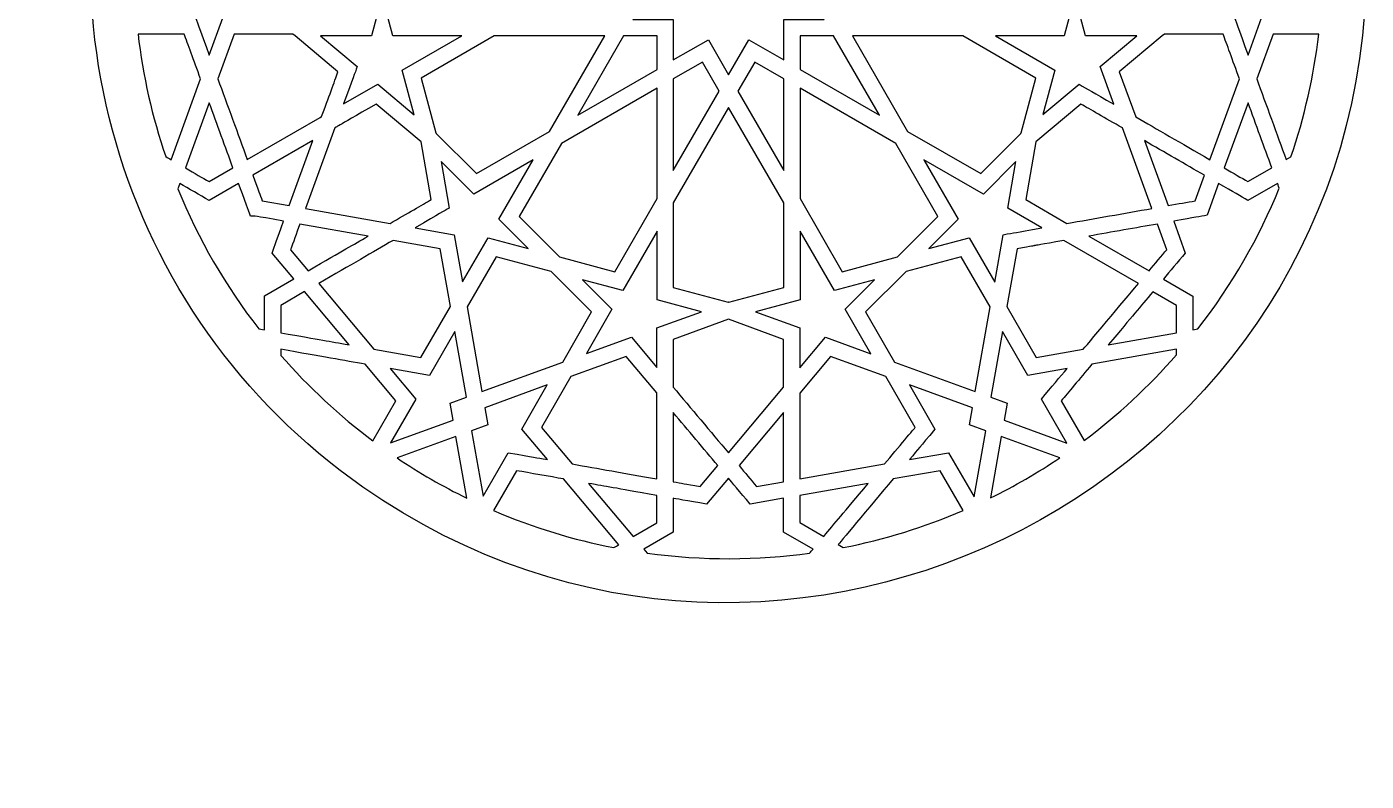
# Model space of a CAD drawing. Header units: millimetres. Extents: x -55 to 50, y -64 to 57.
# Drawn here: x -54.9 to 50, y -63.9 to -4.8 of the extents above; entities that cross this region are included whole.
import ezdxf

# ---------------------------------------------------------------- set-up
doc = ezdxf.new("R2010")
doc.units = ezdxf.units.MM
doc.header["$MEASUREMENT"] = 0
doc.layers.add('layer 1', color=7, linetype='Continuous')

msp = doc.modelspace()

# ---------------------------------------------------------------- linework, layer by layer
at = {"layer": 'layer 1', "color": 250}
for points, knots in [([(20.0385, 45.8999), (-5.7478, 57.1613), (-35.7112, 44.855), (-46.2581, 18.881), (-46.2581, 18.881), (-54.9056, -2.4197), (-47.9198, -27.305), (-28.5728, -40.853), (-28.5728, -40.853), (4.3364, -63.8973), (50.0137, -40.3761), (50.0137, 0.0995), (50.0137, 0.0995), (50.0137, 20.3585), (37.8929, 38.0933), (20.0385, 45.8999)], [0, 0, 0, 0, 0.2, 0.2, 0.2, 0.2, 0.4, 0.4, 0.4, 0.4, 0.6, 0.6, 0.6, 0.6, 1, 1, 1, 1]), ([(1.6457, -5.8088), (1.6457, -5.8088), (0.0635, -8.5492), (0.0635, -8.5492), (0.0635, -8.5492), (0.0635, -8.5492), (-1.5187, -5.8088), (-1.5187, -5.8088), (-1.5187, -5.8088), (-1.5187, -5.8088), (-4.2615, -7.3914), (-4.2615, -7.3914), (-4.2615, -7.3914), (-4.2615, -7.3914), (-4.2615, -4.2242), (-4.2615, -4.2242), (-4.2615, -4.2242), (-4.2615, -4.2242), (-7.4288, -4.2242), (-7.4288, -4.2242), (-7.4288, -4.2242), (-7.4288, -4.2242), (-5.8459, -1.4817), (-5.8459, -1.4817), (-5.8459, -1.4817), (-5.8459, -1.4817), (-8.5866, 0.1009), (-8.5866, 0.1009), (-8.5866, 0.1009), (-8.5866, 0.1009), (-5.8459, 1.6831), (-5.8459, 1.6831), (-5.8459, 1.6831), (-5.8459, 1.6831), (-7.4288, 4.4256), (-7.4288, 4.4256), (-7.4288, 4.4256), (-7.4288, 4.4256), (-4.2615, 4.4256), (-4.2615, 4.4256), (-4.2615, 4.4256), (-4.2615, 4.4256), (-4.2615, 7.5928), (-4.2615, 7.5928), (-4.2615, 7.5928), (-4.2615, 7.5928), (-1.5187, 6.0103), (-1.5187, 6.0103), (-1.5187, 6.0103), (-1.5187, 6.0103), (0.0635, 8.7507), (0.0635, 8.7507), (0.0635, 8.7507), (0.0635, 8.7507), (1.6457, 6.0103), (1.6457, 6.0103), (1.6457, 6.0103), (1.6457, 6.0103), (4.3886, 7.5928), (4.3886, 7.5928), (4.3886, 7.5928), (4.3886, 7.5928), (4.3886, 4.4256), (4.3886, 4.4256), (4.3886, 4.4256), (4.3886, 4.4256), (7.5554, 4.4256), (7.5554, 4.4256), (7.5554, 4.4256), (7.5554, 4.4256), (5.9729, 1.6831), (5.9729, 1.6831), (5.9729, 1.6831), (5.9729, 1.6831), (8.7136, 0.1009), (8.7136, 0.1009), (8.7136, 0.1009), (8.7136, 0.1009), (5.9729, -1.4817), (5.9729, -1.4817), (5.9729, -1.4817), (5.9729, -1.4817), (7.5554, -4.2242), (7.5554, -4.2242), (7.5554, -4.2242), (7.5554, -4.2242), (4.3886, -4.2242), (4.3886, -4.2242), (4.3886, -4.2242), (4.3886, -4.2242), (4.3886, -7.3914), (4.3886, -7.3914), (4.3886, -7.3914), (4.3886, -7.3914), (1.6457, -5.8088), (1.6457, -5.8088)], [0, 0, 0, 0, 0.04, 0.04, 0.04, 0.04, 0.08, 0.08, 0.08, 0.08, 0.12, 0.12, 0.12, 0.12, 0.16, 0.16, 0.16, 0.16, 0.2, 0.2, 0.2, 0.2, 0.24, 0.24, 0.24, 0.24, 0.28, 0.28, 0.28, 0.28, 0.32, 0.32, 0.32, 0.32, 0.36, 0.36, 0.36, 0.36, 0.4, 0.4, 0.4, 0.4, 0.44, 0.44, 0.44, 0.44, 0.48, 0.48, 0.48, 0.48, 0.52, 0.52, 0.52, 0.52, 0.56, 0.56, 0.56, 0.56, 0.6, 0.6, 0.6, 0.6, 0.64, 0.64, 0.64, 0.64, 0.68, 0.68, 0.68, 0.68, 0.72, 0.72, 0.72, 0.72, 0.76, 0.76, 0.76, 0.76, 0.8, 0.8, 0.8, 0.8, 0.84, 0.84, 0.84, 0.84, 0.88, 0.88, 0.88, 0.88, 0.92, 0.92, 0.92, 0.92, 1, 1, 1, 1]), ([(-40.6131, -1.6104), (-40.6131, -1.6104), (-39.5669, -0.732), (-39.5669, -0.732), (-39.5669, -0.732), (-39.5669, -0.732), (-35.5771, -4.0802), (-35.5771, -4.0802), (-35.5771, -4.0802), (-35.5771, -4.0802), (-39.5525, -4.082), (-39.5525, -4.082), (-39.5525, -4.082), (-39.5525, -4.082), (-40.616, -7.0062), (-40.616, -7.0062), (-40.616, -7.0062), (-41.3354, -5.0331), (-41.4893, -4.6069), (-41.6797, -4.082), (-41.6797, -4.082), (-41.6797, -4.082), (-45.6504, -4.0802), (-45.6504, -4.0802), (-45.6504, -4.0802), (-45.6504, -4.0802), (-41.6593, -0.732), (-41.6593, -0.732), (-41.6593, -0.732), (-41.6593, -0.732), (-40.6131, -1.6104), (-40.6131, -1.6104)], [0, 0, 0, 0, 0.11111111, 0.11111111, 0.11111111, 0.11111111, 0.22222222, 0.22222222, 0.22222222, 0.22222222, 0.33333333, 0.33333333, 0.33333333, 0.33333333, 0.44444444, 0.44444444, 0.44444444, 0.44444444, 0.55555556, 0.55555556, 0.55555556, 0.55555556, 0.66666667, 0.66666667, 0.66666667, 0.66666667, 0.77777778, 0.77777778, 0.77777778, 0.77777778, 1, 1, 1, 1]), ([(40.7607, -7.0062), (40.0413, -5.0331), (39.8875, -4.6069), (39.697, -4.082), (39.697, -4.082), (39.697, -4.082), (35.7262, -4.0802), (35.7262, -4.0802), (35.7262, -4.0802), (35.7262, -4.0802), (39.7175, -0.732), (39.7175, -0.732), (39.7175, -0.732), (39.7175, -0.732), (40.7638, -1.6104), (40.7638, -1.6104), (40.7638, -1.6104), (40.7638, -1.6104), (41.8098, -0.732), (41.8098, -0.732), (41.8098, -0.732), (41.8098, -0.732), (45.7997, -4.0802), (45.7997, -4.0802), (45.7997, -4.0802), (45.7997, -4.0802), (41.8243, -4.082), (41.8243, -4.082), (41.8243, -4.082), (41.8243, -4.082), (40.7607, -7.0062), (40.7607, -7.0062)], [0, 0, 0, 0, 0.11111111, 0.11111111, 0.11111111, 0.11111111, 0.22222222, 0.22222222, 0.22222222, 0.22222222, 0.33333333, 0.33333333, 0.33333333, 0.33333333, 0.44444444, 0.44444444, 0.44444444, 0.44444444, 0.55555556, 0.55555556, 0.55555556, 0.55555556, 0.66666667, 0.66666667, 0.66666667, 0.66666667, 0.77777778, 0.77777778, 0.77777778, 0.77777778, 1, 1, 1, 1]), ([(-31.899, -5.5002), (-31.899, -5.5002), (-27.9055, -5.5002), (-27.9055, -5.5002), (-27.9055, -5.5002), (-27.9055, -5.5002), (-27.0632, -2.3537), (-27.0632, -2.3537), (-27.0632, -2.3537), (-27.0632, -2.3537), (-26.2206, -5.5002), (-26.2206, -5.5002), (-26.2206, -5.5002), (-26.2206, -5.5002), (-20.8401, -5.5002), (-20.8401, -5.5002), (-20.8401, -5.5002), (-20.8401, -5.5002), (-25.5003, -8.1904), (-25.5003, -8.1904), (-25.5003, -8.1904), (-25.5003, -8.1904), (-24.5645, -11.6791), (-24.5645, -11.6791), (-24.5645, -11.6791), (-24.5645, -11.6791), (-27.4107, -9.2918), (-27.4107, -9.2918), (-27.4107, -9.2918), (-27.4107, -9.2918), (-30.089, -10.8373), (-30.089, -10.8373), (-30.089, -10.8373), (-29.3254, -8.7415), (-29.2258, -8.4645), (-29.026, -7.911), (-29.026, -7.911), (-29.026, -7.911), (-31.899, -5.5002), (-31.899, -5.5002)], [0, 0, 0, 0, 0.09090909, 0.09090909, 0.09090909, 0.09090909, 0.18181818, 0.18181818, 0.18181818, 0.18181818, 0.27272727, 0.27272727, 0.27272727, 0.27272727, 0.36363636, 0.36363636, 0.36363636, 0.36363636, 0.45454545, 0.45454545, 0.45454545, 0.45454545, 0.54545455, 0.54545455, 0.54545455, 0.54545455, 0.63636364, 0.63636364, 0.63636364, 0.63636364, 0.72727273, 0.72727273, 0.72727273, 0.72727273, 0.81818182, 0.81818182, 0.81818182, 0.81818182, 1, 1, 1, 1]), ([(30.2412, -10.8557), (28.5669, -9.8898), (28.2056, -9.6809), (27.5318, -9.2918), (27.5318, -9.2918), (27.5318, -9.2918), (24.6934, -11.6724), (24.6934, -11.6724), (24.6934, -11.6724), (24.6934, -11.6724), (25.6272, -8.1904), (25.6272, -8.1904), (25.6272, -8.1904), (25.6272, -8.1904), (20.967, -5.5002), (20.967, -5.5002), (20.967, -5.5002), (20.967, -5.5002), (26.3476, -5.5002), (26.3476, -5.5002), (26.3476, -5.5002), (26.3476, -5.5002), (27.1868, -2.3654), (27.1868, -2.3654), (27.1868, -2.3654), (27.1868, -2.3654), (28.0264, -5.5002), (28.0264, -5.5002), (28.0264, -5.5002), (28.0264, -5.5002), (32.0432, -5.5002), (32.0432, -5.5002), (32.0432, -5.5002), (32.0432, -5.5002), (29.1691, -7.9117), (29.1691, -7.9117), (29.1691, -7.9117), (29.1691, -7.9117), (30.2412, -10.8557), (30.2412, -10.8557)], [0, 0, 0, 0, 0.09090909, 0.09090909, 0.09090909, 0.09090909, 0.18181818, 0.18181818, 0.18181818, 0.18181818, 0.27272727, 0.27272727, 0.27272727, 0.27272727, 0.36363636, 0.36363636, 0.36363636, 0.36363636, 0.45454545, 0.45454545, 0.45454545, 0.45454545, 0.54545455, 0.54545455, 0.54545455, 0.54545455, 0.63636364, 0.63636364, 0.63636364, 0.63636364, 0.72727273, 0.72727273, 0.72727273, 0.72727273, 0.81818182, 0.81818182, 0.81818182, 0.81818182, 1, 1, 1, 1]), ([(-46.1929, -5.3559), (-46.1929, -5.3559), (-42.5741, -5.3573), (-42.5741, -5.3573), (-42.5741, -5.3573), (-42.2957, -6.1235), (-41.8341, -7.39), (-41.2942, -8.8702), (-41.2942, -8.8702), (-41.2942, -8.8702), (-43.5997, -15.2051), (-43.5997, -15.2051), (-43.5997, -15.2051), (-43.5997, -15.2051), (-43.5999, -15.2051), (-43.5999, -15.2051), (-43.5999, -15.2051), (-43.5999, -15.2051), (-43.6002, -15.2058), (-43.6002, -15.2058), (-43.6002, -15.2058), (-43.7382, -15.126), (-43.8784, -15.0449), (-44.0194, -14.9638), (-44.0194, -14.9638), (-45.0864, -11.8459), (-45.8119, -8.6349), (-46.1929, -5.3559)], [0, 0, 0, 0, 0.125, 0.125, 0.125, 0.125, 0.25, 0.25, 0.25, 0.25, 0.375, 0.375, 0.375, 0.375, 0.5, 0.5, 0.5, 0.5, 0.625, 0.625, 0.625, 0.625, 0.75, 0.75, 0.75, 0.75, 1, 1, 1, 1]), ([(-39.9362, -8.8702), (-39.9362, -8.8702), (-39.9361, -8.8699), (-39.9361, -8.8699), (-39.9361, -8.8699), (-39.9361, -8.8699), (-39.9362, -8.8699), (-39.9362, -8.8699), (-39.9362, -8.8699), (-39.9362, -8.8699), (-38.6587, -5.3573), (-38.6587, -5.3573), (-38.6587, -5.3573), (-38.6587, -5.3573), (-34.0579, -5.3555), (-34.0579, -5.3555), (-34.0579, -5.3555), (-34.0579, -5.3555), (-33.8857, -5.5002), (-33.8857, -5.5002), (-33.8857, -5.5002), (-33.8857, -5.5002), (-33.8835, -5.5002), (-33.8835, -5.5002), (-33.8835, -5.5002), (-33.8835, -5.5002), (-30.5289, -8.3153), (-30.5289, -8.3153), (-30.5289, -8.3153), (-30.8071, -9.0823), (-31.2691, -10.3494), (-31.8094, -11.8311), (-31.8094, -11.8311), (-31.8094, -11.8311), (-31.9269, -11.8999), (-31.9269, -11.8999), (-31.9269, -11.8999), (-31.9269, -11.8999), (-31.9269, -11.8999), (-31.9269, -11.8999), (-31.9269, -11.8999), (-31.9269, -11.8999), (-37.6349, -15.1948), (-37.6349, -15.1948), (-37.6349, -15.1948), (-38.3615, -13.1995), (-39.2079, -10.8733), (-39.9362, -8.8702)], [0, 0, 0, 0, 0.07692308, 0.07692308, 0.07692308, 0.07692308, 0.15384615, 0.15384615, 0.15384615, 0.15384615, 0.23076923, 0.23076923, 0.23076923, 0.23076923, 0.30769231, 0.30769231, 0.30769231, 0.30769231, 0.38461538, 0.38461538, 0.38461538, 0.38461538, 0.46153846, 0.46153846, 0.46153846, 0.46153846, 0.53846154, 0.53846154, 0.53846154, 0.53846154, 0.61538462, 0.61538462, 0.61538462, 0.61538462, 0.69230769, 0.69230769, 0.69230769, 0.69230769, 0.76923077, 0.76923077, 0.76923077, 0.76923077, 0.84615385, 0.84615385, 0.84615385, 0.84615385, 1, 1, 1, 1]), ([(-24.0144, -8.8057), (-24.0144, -8.8057), (-18.2879, -5.5002), (-18.2879, -5.5002), (-18.2879, -5.5002), (-18.2879, -5.5002), (-9.6382, -5.5002), (-9.6382, -5.5002), (-9.6382, -5.5002), (-9.6382, -5.5002), (-13.9633, -12.9921), (-13.9633, -12.9921), (-13.9633, -12.9921), (-13.9633, -12.9921), (-19.6893, -16.2976), (-19.6893, -16.2976), (-19.6893, -16.2976), (-19.6893, -16.2976), (-22.8404, -13.1448), (-22.8404, -13.1448), (-22.8404, -13.1448), (-22.8404, -13.1448), (-22.8444, -13.1216), (-22.8444, -13.1216), (-22.8444, -13.1216), (-22.8444, -13.1216), (-22.8603, -13.1082), (-22.8603, -13.1082), (-22.8603, -13.1082), (-22.8603, -13.1082), (-24.0144, -8.8057), (-24.0144, -8.8057)], [0, 0, 0, 0, 0.11111111, 0.11111111, 0.11111111, 0.11111111, 0.22222222, 0.22222222, 0.22222222, 0.22222222, 0.33333333, 0.33333333, 0.33333333, 0.33333333, 0.44444444, 0.44444444, 0.44444444, 0.44444444, 0.55555556, 0.55555556, 0.55555556, 0.55555556, 0.66666667, 0.66666667, 0.66666667, 0.66666667, 0.77777778, 0.77777778, 0.77777778, 0.77777778, 1, 1, 1, 1]), ([(-11.7538, -11.7164), (-11.7538, -11.7164), (-8.165, -5.5002), (-8.165, -5.5002), (-8.165, -5.5002), (-8.165, -5.5002), (-5.5372, -5.5002), (-5.5372, -5.5002), (-5.5372, -5.5002), (-5.5372, -5.5002), (-5.5372, -8.1276), (-5.5372, -8.1276), (-5.5372, -8.1276), (-5.5372, -8.1276), (-11.7538, -11.7164), (-11.7538, -11.7164)], [0, 0, 0, 0, 0.2, 0.2, 0.2, 0.2, 0.4, 0.4, 0.4, 0.4, 0.6, 0.6, 0.6, 0.6, 1, 1, 1, 1]), ([(11.8809, -11.7164), (11.8809, -11.7164), (5.6642, -8.1276), (5.6642, -8.1276), (5.6642, -8.1276), (5.6642, -8.1276), (5.6642, -5.5002), (5.6642, -5.5002), (5.6642, -5.5002), (5.6642, -5.5002), (8.2917, -5.5002), (8.2917, -5.5002), (8.2917, -5.5002), (8.2917, -5.5002), (11.8809, -11.7164), (11.8809, -11.7164)], [0, 0, 0, 0, 0.2, 0.2, 0.2, 0.2, 0.4, 0.4, 0.4, 0.4, 0.6, 0.6, 0.6, 0.6, 1, 1, 1, 1]), ([(9.7652, -5.5002), (9.7652, -5.5002), (18.415, -5.5002), (18.415, -5.5002), (18.415, -5.5002), (18.415, -5.5002), (24.1413, -8.8057), (24.1413, -8.8057), (24.1413, -8.8057), (24.1413, -8.8057), (22.9891, -13.1015), (22.9891, -13.1015), (22.9891, -13.1015), (22.9891, -13.1015), (22.9651, -13.1216), (22.9651, -13.1216), (22.9651, -13.1216), (22.9651, -13.1216), (22.9598, -13.1523), (22.9598, -13.1523), (22.9598, -13.1523), (22.9598, -13.1523), (19.8162, -16.2976), (19.8162, -16.2976), (19.8162, -16.2976), (19.8162, -16.2976), (14.0903, -12.9921), (14.0903, -12.9921), (14.0903, -12.9921), (14.0903, -12.9921), (9.7652, -5.5002), (9.7652, -5.5002)], [0, 0, 0, 0, 0.11111111, 0.11111111, 0.11111111, 0.11111111, 0.22222222, 0.22222222, 0.22222222, 0.22222222, 0.33333333, 0.33333333, 0.33333333, 0.33333333, 0.44444444, 0.44444444, 0.44444444, 0.44444444, 0.55555556, 0.55555556, 0.55555556, 0.55555556, 0.66666667, 0.66666667, 0.66666667, 0.66666667, 0.77777778, 0.77777778, 0.77777778, 0.77777778, 1, 1, 1, 1]), ([(31.9596, -11.847), (31.9596, -11.847), (31.9596, -11.8466), (31.9596, -11.8466), (31.9596, -11.8466), (31.9596, -11.8466), (30.6737, -8.3146), (30.6737, -8.3146), (30.6737, -8.3146), (30.6737, -8.3146), (34.0279, -5.5002), (34.0279, -5.5002), (34.0279, -5.5002), (34.0279, -5.5002), (34.0342, -5.5002), (34.0342, -5.5002), (34.0342, -5.5002), (34.0342, -5.5002), (34.2064, -5.3555), (34.2064, -5.3555), (34.2064, -5.3555), (34.2064, -5.3555), (38.8027, -5.3573), (38.8027, -5.3573), (38.8027, -5.3573), (39.0811, -6.1235), (39.5429, -7.39), (40.0826, -8.8702), (40.0826, -8.8702), (40.0826, -8.8702), (37.7772, -15.2051), (37.7772, -15.2051), (37.7772, -15.2051), (37.7772, -15.2051), (37.7769, -15.2051), (37.7769, -15.2051), (37.7769, -15.2051), (37.7769, -15.2051), (37.7765, -15.2058), (37.7765, -15.2058), (37.7765, -15.2058), (35.4531, -13.8645), (33.6067, -12.7981), (31.9596, -11.847)], [0, 0, 0, 0, 0.08333333, 0.08333333, 0.08333333, 0.08333333, 0.16666667, 0.16666667, 0.16666667, 0.16666667, 0.25, 0.25, 0.25, 0.25, 0.33333333, 0.33333333, 0.33333333, 0.33333333, 0.41666667, 0.41666667, 0.41666667, 0.41666667, 0.5, 0.5, 0.5, 0.5, 0.58333333, 0.58333333, 0.58333333, 0.58333333, 0.66666667, 0.66666667, 0.66666667, 0.66666667, 0.75, 0.75, 0.75, 0.75, 0.83333333, 0.83333333, 0.83333333, 0.83333333, 1, 1, 1, 1]), ([(44.1152, -14.9793), (44.1152, -14.9793), (43.742, -15.1948), (43.742, -15.1948), (43.742, -15.1948), (43.0153, -13.1995), (42.1689, -10.8733), (41.4405, -8.8702), (41.4405, -8.8702), (41.4405, -8.8702), (41.4408, -8.8699), (41.4408, -8.8699), (41.4408, -8.8699), (41.4408, -8.8699), (41.4405, -8.8699), (41.4405, -8.8699), (41.4405, -8.8699), (41.4405, -8.8699), (42.7182, -5.3573), (42.7182, -5.3573), (42.7182, -5.3573), (42.7182, -5.3573), (46.2943, -5.3559), (46.2943, -5.3559), (46.2943, -5.3559), (45.9126, -8.6402), (45.1852, -11.8565), (44.1152, -14.9793)], [0, 0, 0, 0, 0.125, 0.125, 0.125, 0.125, 0.25, 0.25, 0.25, 0.25, 0.375, 0.375, 0.375, 0.375, 0.5, 0.5, 0.5, 0.5, 0.625, 0.625, 0.625, 0.625, 0.75, 0.75, 0.75, 0.75, 1, 1, 1, 1]), ([(-4.2615, -16.0405), (-4.2615, -16.0405), (-4.2615, -8.8642), (-4.2615, -8.8642), (-4.2615, -8.8642), (-4.2615, -8.8642), (-1.9861, -7.5512), (-1.9861, -7.5512), (-1.9861, -7.5512), (-1.9861, -7.5512), (-0.6731, -9.8249), (-0.6731, -9.8249), (-0.6731, -9.8249), (-0.6731, -9.8249), (-4.2615, -16.0405), (-4.2615, -16.0405)], [0, 0, 0, 0, 0.2, 0.2, 0.2, 0.2, 0.4, 0.4, 0.4, 0.4, 0.6, 0.6, 0.6, 0.6, 1, 1, 1, 1]), ([(0.8001, -9.8249), (0.8001, -9.8249), (2.1131, -7.5512), (2.1131, -7.5512), (2.1131, -7.5512), (2.1131, -7.5512), (4.3886, -8.8642), (4.3886, -8.8642), (4.3886, -8.8642), (4.3886, -8.8642), (4.3886, -16.0405), (4.3886, -16.0405), (4.3886, -16.0405), (4.3886, -16.0405), (0.8001, -9.8249), (0.8001, -9.8249)], [0, 0, 0, 0, 0.2, 0.2, 0.2, 0.2, 0.4, 0.4, 0.4, 0.4, 0.6, 0.6, 0.6, 0.6, 1, 1, 1, 1]), ([(-13.0295, -13.9262), (-13.0295, -13.9262), (-5.5372, -9.6008), (-5.5372, -9.6008), (-5.5372, -9.6008), (-5.5372, -9.6008), (-5.5372, -18.2506), (-5.5372, -18.2506), (-5.5372, -18.2506), (-5.5372, -18.2506), (-8.8434, -23.9769), (-8.8434, -23.9769), (-8.8434, -23.9769), (-8.8434, -23.9769), (-13.1681, -22.817), (-13.1681, -22.817), (-13.1681, -22.817), (-13.1681, -22.817), (-16.335, -19.6518), (-16.335, -19.6518), (-16.335, -19.6518), (-16.335, -19.6518), (-13.0295, -13.9262), (-13.0295, -13.9262)], [0, 0, 0, 0, 0.14285714, 0.14285714, 0.14285714, 0.14285714, 0.28571429, 0.28571429, 0.28571429, 0.28571429, 0.42857143, 0.42857143, 0.42857143, 0.42857143, 0.57142857, 0.57142857, 0.57142857, 0.57142857, 0.71428571, 0.71428571, 0.71428571, 0.71428571, 1, 1, 1, 1]), ([(5.6642, -9.6008), (5.6642, -9.6008), (13.1565, -13.9262), (13.1565, -13.9262), (13.1565, -13.9262), (13.1565, -13.9262), (16.462, -19.6518), (16.462, -19.6518), (16.462, -19.6518), (16.462, -19.6518), (13.2951, -22.817), (13.2951, -22.817), (13.2951, -22.817), (13.2951, -22.817), (8.9701, -23.9769), (8.9701, -23.9769), (8.9701, -23.9769), (8.9701, -23.9769), (5.6642, -18.2506), (5.6642, -18.2506), (5.6642, -18.2506), (5.6642, -18.2506), (5.6642, -9.6008), (5.6642, -9.6008)], [0, 0, 0, 0, 0.14285714, 0.14285714, 0.14285714, 0.14285714, 0.28571429, 0.28571429, 0.28571429, 0.28571429, 0.42857143, 0.42857143, 0.42857143, 0.42857143, 0.57142857, 0.57142857, 0.57142857, 0.57142857, 0.71428571, 0.71428571, 0.71428571, 0.71428571, 1, 1, 1, 1]), ([(-40.6153, -10.7361), (-39.9954, -12.4407), (-39.3349, -14.2554), (-38.757, -15.8425), (-38.757, -15.8425), (-38.757, -15.8425), (-40.6279, -16.922), (-40.6279, -16.922), (-40.6279, -16.922), (-41.1382, -16.6275), (-41.7704, -16.2626), (-42.478, -15.8535), (-42.478, -15.8535), (-42.478, -15.8535), (-40.6153, -10.7361), (-40.6153, -10.7361)], [0, 0, 0, 0, 0.2, 0.2, 0.2, 0.2, 0.4, 0.4, 0.4, 0.4, 0.6, 0.6, 0.6, 0.6, 1, 1, 1, 1]), ([(-33.0685, -19.0249), (-33.0685, -19.0249), (-30.7683, -12.7028), (-30.7683, -12.7028), (-30.7683, -12.7028), (-30.5924, -12.6002), (-30.9456, -12.8044), (-27.5464, -10.843), (-27.5464, -10.843), (-27.5464, -10.843), (-24.0202, -13.8007), (-24.0202, -13.8007), (-24.0202, -13.8007), (-24.0202, -13.8007), (-23.2216, -18.3331), (-23.2216, -18.3331), (-23.2216, -18.3331), (-23.9251, -18.7395), (-25.0879, -19.4105), (-26.4459, -20.1941), (-26.4459, -20.1941), (-26.4459, -20.1941), (-33.0677, -19.0253), (-33.0677, -19.0253), (-33.0677, -19.0253), (-33.0677, -19.0253), (-33.0677, -19.0249), (-33.0677, -19.0249), (-33.0677, -19.0249), (-33.0677, -19.0249), (-33.0685, -19.0249), (-33.0685, -19.0249)], [0, 0, 0, 0, 0.11111111, 0.11111111, 0.11111111, 0.11111111, 0.22222222, 0.22222222, 0.22222222, 0.22222222, 0.33333333, 0.33333333, 0.33333333, 0.33333333, 0.44444444, 0.44444444, 0.44444444, 0.44444444, 0.55555556, 0.55555556, 0.55555556, 0.55555556, 0.66666667, 0.66666667, 0.66666667, 0.66666667, 0.77777778, 0.77777778, 0.77777778, 0.77777778, 1, 1, 1, 1]), ([(0.0635, -11.1009), (0.0635, -11.1009), (4.3886, -18.5925), (4.3886, -18.5925), (4.3886, -18.5925), (4.3886, -18.5925), (4.3886, -25.2042), (4.3886, -25.2042), (4.3886, -25.2042), (4.3886, -25.2042), (0.085, -26.3568), (0.085, -26.3568), (0.085, -26.3568), (0.085, -26.3568), (0.0522, -26.3448), (0.0522, -26.3448), (0.0522, -26.3448), (0.0522, -26.3448), (0.0293, -26.3532), (0.0293, -26.3532), (0.0293, -26.3532), (0.0293, -26.3532), (-4.2615, -25.2042), (-4.2615, -25.2042), (-4.2615, -25.2042), (-4.2615, -25.2042), (-4.2615, -18.5925), (-4.2615, -18.5925), (-4.2615, -18.5925), (-4.2615, -18.5925), (0.0635, -11.1009), (0.0635, -11.1009)], [0, 0, 0, 0, 0.11111111, 0.11111111, 0.11111111, 0.11111111, 0.22222222, 0.22222222, 0.22222222, 0.22222222, 0.33333333, 0.33333333, 0.33333333, 0.33333333, 0.44444444, 0.44444444, 0.44444444, 0.44444444, 0.55555556, 0.55555556, 0.55555556, 0.55555556, 0.66666667, 0.66666667, 0.66666667, 0.66666667, 0.77777778, 0.77777778, 0.77777778, 0.77777778, 1, 1, 1, 1]), ([(24.1409, -13.8007), (24.1409, -13.8007), (27.6673, -10.8433), (27.6673, -10.8433), (27.6673, -10.8433), (28.376, -11.2525), (29.549, -11.9295), (30.9196, -12.7194), (30.9196, -12.7194), (30.9196, -12.7194), (33.2151, -19.0253), (33.2151, -19.0253), (33.2151, -19.0253), (31.1171, -19.396), (28.6724, -19.8265), (26.5719, -20.1965), (26.5719, -20.1965), (26.5719, -20.1965), (26.5716, -20.1961), (26.5716, -20.1961), (26.5716, -20.1961), (26.5716, -20.1961), (26.5712, -20.1961), (26.5712, -20.1961), (26.5712, -20.1961), (26.5712, -20.1961), (23.3426, -18.3329), (23.3426, -18.3329), (23.3426, -18.3329), (23.3426, -18.3329), (24.1409, -13.8007), (24.1409, -13.8007)], [0, 0, 0, 0, 0.11111111, 0.11111111, 0.11111111, 0.11111111, 0.22222222, 0.22222222, 0.22222222, 0.22222222, 0.33333333, 0.33333333, 0.33333333, 0.33333333, 0.44444444, 0.44444444, 0.44444444, 0.44444444, 0.55555556, 0.55555556, 0.55555556, 0.55555556, 0.66666667, 0.66666667, 0.66666667, 0.66666667, 0.77777778, 0.77777778, 0.77777778, 0.77777778, 1, 1, 1, 1]), ([(40.7614, -10.7361), (41.3815, -12.4407), (42.0419, -14.2554), (42.6198, -15.8425), (42.6198, -15.8425), (42.6198, -15.8425), (40.7487, -16.922), (40.7487, -16.922), (40.7487, -16.922), (40.2385, -16.6275), (39.6064, -16.2626), (38.8987, -15.8535), (38.8987, -15.8535), (38.8987, -15.8535), (40.7614, -10.7361), (40.7614, -10.7361)], [0, 0, 0, 0, 0.2, 0.2, 0.2, 0.2, 0.4, 0.4, 0.4, 0.4, 0.6, 0.6, 0.6, 0.6, 1, 1, 1, 1]), ([(-32.4874, -13.6966), (-32.4874, -13.6966), (-34.3443, -18.7999), (-34.3443, -18.7999), (-34.3443, -18.7999), (-34.3443, -18.7999), (-36.4603, -18.427), (-36.4603, -18.427), (-36.4603, -18.427), (-36.6562, -17.8854), (-36.7101, -17.7395), (-37.192, -16.4123), (-37.192, -16.4123), (-37.192, -16.4123), (-32.4874, -13.6966), (-32.4874, -13.6966)], [0, 0, 0, 0, 0.2, 0.2, 0.2, 0.2, 0.4, 0.4, 0.4, 0.4, 0.6, 0.6, 0.6, 0.6, 1, 1, 1, 1]), ([(32.6387, -13.7121), (34.2071, -14.618), (35.874, -15.5808), (37.3341, -16.4232), (37.3341, -16.4232), (37.3341, -16.4232), (36.6053, -18.4277), (36.6053, -18.4277), (36.6053, -18.4277), (36.0232, -18.5307), (35.3, -18.6581), (34.4907, -18.8003), (34.4907, -18.8003), (34.4907, -18.8003), (32.6387, -13.7121), (32.6387, -13.7121)], [0, 0, 0, 0, 0.2, 0.2, 0.2, 0.2, 0.4, 0.4, 0.4, 0.4, 0.6, 0.6, 0.6, 0.6, 1, 1, 1, 1]), ([(-20.7687, -24.7844), (-20.7687, -24.7844), (-21.4231, -21.0798), (-21.4231, -21.0798), (-21.4231, -21.0798), (-21.4231, -21.0798), (-24.4908, -20.5391), (-24.4908, -20.5391), (-24.4908, -20.5391), (-22.4677, -19.3713), (-22.2754, -19.2599), (-21.8099, -18.991), (-21.8099, -18.991), (-21.8099, -18.991), (-22.4542, -15.3359), (-22.4542, -15.3359), (-22.4542, -15.3359), (-22.4542, -15.3359), (-19.8993, -17.8922), (-19.8993, -17.8922), (-19.8993, -17.8922), (-19.8993, -17.8922), (-15.2389, -15.2015), (-15.2389, -15.2015), (-15.2389, -15.2015), (-15.2389, -15.2015), (-17.9294, -19.8621), (-17.9294, -19.8621), (-17.9294, -19.8621), (-17.9294, -19.8621), (-15.6323, -22.1576), (-15.6323, -22.1576), (-15.6323, -22.1576), (-15.6323, -22.1576), (-18.7668, -21.3173), (-18.7668, -21.3173), (-18.7668, -21.3173), (-18.7668, -21.3173), (-20.7687, -24.7844), (-20.7687, -24.7844)], [0, 0, 0, 0, 0.09090909, 0.09090909, 0.09090909, 0.09090909, 0.18181818, 0.18181818, 0.18181818, 0.18181818, 0.27272727, 0.27272727, 0.27272727, 0.27272727, 0.36363636, 0.36363636, 0.36363636, 0.36363636, 0.45454545, 0.45454545, 0.45454545, 0.45454545, 0.54545455, 0.54545455, 0.54545455, 0.54545455, 0.63636364, 0.63636364, 0.63636364, 0.63636364, 0.72727273, 0.72727273, 0.72727273, 0.72727273, 0.81818182, 0.81818182, 0.81818182, 0.81818182, 1, 1, 1, 1]), ([(18.9075, -21.3184), (18.9075, -21.3184), (15.7529, -22.1644), (15.7529, -22.1644), (15.7529, -22.1644), (15.7529, -22.1644), (18.0562, -19.8621), (18.0562, -19.8621), (18.0562, -19.8621), (18.0562, -19.8621), (15.3659, -15.2015), (15.3659, -15.2015), (15.3659, -15.2015), (15.3659, -15.2015), (20.0265, -17.8922), (20.0265, -17.8922), (20.0265, -17.8922), (20.0265, -17.8922), (22.5736, -15.3434), (22.5736, -15.3434), (22.5736, -15.3434), (22.5736, -15.3434), (21.9308, -18.991), (21.9308, -18.991), (21.9308, -18.991), (21.9308, -18.991), (24.6172, -20.5416), (24.6172, -20.5416), (24.6172, -20.5416), (22.2959, -20.9514), (22.5986, -20.8985), (21.5674, -21.0796), (21.5674, -21.0796), (21.5674, -21.0796), (20.912, -24.7904), (20.912, -24.7904), (20.912, -24.7904), (20.912, -24.7904), (18.9075, -21.3184), (18.9075, -21.3184)], [0, 0, 0, 0, 0.09090909, 0.09090909, 0.09090909, 0.09090909, 0.18181818, 0.18181818, 0.18181818, 0.18181818, 0.27272727, 0.27272727, 0.27272727, 0.27272727, 0.36363636, 0.36363636, 0.36363636, 0.36363636, 0.45454545, 0.45454545, 0.45454545, 0.45454545, 0.54545455, 0.54545455, 0.54545455, 0.54545455, 0.63636364, 0.63636364, 0.63636364, 0.63636364, 0.72727273, 0.72727273, 0.72727273, 0.72727273, 0.81818182, 0.81818182, 0.81818182, 0.81818182, 1, 1, 1, 1]), ([(-43.0718, -17.4862), (-43.0718, -17.4862), (-42.9209, -17.0708), (-42.9209, -17.0708), (-42.9209, -17.0708), (-42.2155, -17.4788), (-41.3395, -17.9846), (-40.6276, -18.3946), (-40.6276, -18.3946), (-40.6276, -18.3946), (-38.3141, -17.06), (-38.3141, -17.06), (-38.3141, -17.06), (-38.2791, -17.1567), (-37.4347, -19.4814), (-37.3805, -19.6296), (-37.3805, -19.6296), (-36.8719, -19.6296), (-37.3207, -19.571), (-34.7876, -20.0174), (-34.7876, -20.0174), (-35.3561, -21.576), (-35.4584, -21.8588), (-35.697, -22.5153), (-35.697, -22.5153), (-35.697, -22.5153), (-33.9907, -24.5497), (-33.9907, -24.5497), (-33.9907, -24.5497), (-33.9907, -24.5497), (-33.9909, -24.5497), (-33.9909, -24.5497), (-33.9909, -24.5497), (-33.9909, -24.5497), (-33.9907, -24.5502), (-33.9907, -24.5502), (-33.9907, -24.5502), (-33.9907, -24.5502), (-36.2902, -25.8787), (-36.2902, -25.8787), (-36.2902, -25.8787), (-36.2902, -25.8787), (-36.2902, -28.5372), (-36.2902, -28.5372), (-36.2902, -28.5372), (-36.2902, -28.5372), (-36.7276, -28.4596), (-36.7276, -28.4596), (-36.7276, -28.4596), (-39.339, -25.1058), (-41.4496, -21.4588), (-43.0718, -17.4862)], [0, 0, 0, 0, 0.07142857, 0.07142857, 0.07142857, 0.07142857, 0.14285714, 0.14285714, 0.14285714, 0.14285714, 0.21428571, 0.21428571, 0.21428571, 0.21428571, 0.28571429, 0.28571429, 0.28571429, 0.28571429, 0.35714286, 0.35714286, 0.35714286, 0.35714286, 0.42857143, 0.42857143, 0.42857143, 0.42857143, 0.5, 0.5, 0.5, 0.5, 0.57142857, 0.57142857, 0.57142857, 0.57142857, 0.64285714, 0.64285714, 0.64285714, 0.64285714, 0.71428571, 0.71428571, 0.71428571, 0.71428571, 0.78571429, 0.78571429, 0.78571429, 0.78571429, 0.85714286, 0.85714286, 0.85714286, 0.85714286, 1, 1, 1, 1]), ([(36.823, -28.4674), (36.823, -28.4674), (36.4367, -28.5354), (36.4367, -28.5354), (36.4367, -28.5354), (36.4367, -28.5354), (36.4367, -25.8932), (36.4367, -25.8932), (36.4367, -25.8932), (36.4367, -25.8932), (34.1277, -24.5597), (34.1277, -24.5597), (34.1277, -24.5597), (34.664, -23.919), (35.2249, -23.2501), (35.8412, -22.5149), (35.8412, -22.5149), (35.8412, -22.5149), (34.9335, -20.0181), (34.9335, -20.0181), (34.9335, -20.0181), (36.6547, -19.7151), (36.945, -19.6631), (37.5525, -19.5555), (37.5525, -19.5555), (37.5525, -19.5555), (38.456, -17.0708), (38.456, -17.0708), (38.456, -17.0708), (39.6328, -17.7511), (40.1613, -18.0559), (40.7487, -18.3946), (40.7487, -18.3946), (40.7487, -18.3946), (43.0625, -17.06), (43.0625, -17.06), (43.0625, -17.06), (43.0752, -17.0945), (43.1253, -17.2332), (43.1966, -17.429), (43.1966, -17.429), (41.6214, -21.2985), (39.5358, -24.9851), (36.823, -28.4674)], [0, 0, 0, 0, 0.08333333, 0.08333333, 0.08333333, 0.08333333, 0.16666667, 0.16666667, 0.16666667, 0.16666667, 0.25, 0.25, 0.25, 0.25, 0.33333333, 0.33333333, 0.33333333, 0.33333333, 0.41666667, 0.41666667, 0.41666667, 0.41666667, 0.5, 0.5, 0.5, 0.5, 0.58333333, 0.58333333, 0.58333333, 0.58333333, 0.66666667, 0.66666667, 0.66666667, 0.66666667, 0.75, 0.75, 0.75, 0.75, 0.83333333, 0.83333333, 0.83333333, 0.83333333, 1, 1, 1, 1]), ([(-33.5118, -20.2424), (-33.5118, -20.2424), (-28.1637, -21.1868), (-28.1637, -21.1868), (-28.1637, -21.1868), (-29.455, -21.9322), (-29.9755, -22.2324), (-32.8687, -23.9021), (-32.8687, -23.9021), (-32.8687, -23.9021), (-34.2466, -22.2596), (-34.2466, -22.2596), (-34.2466, -22.2596), (-34.0447, -21.7042), (-33.7935, -21.0146), (-33.5118, -20.2424)], [0, 0, 0, 0, 0.2, 0.2, 0.2, 0.2, 0.4, 0.4, 0.4, 0.4, 0.6, 0.6, 0.6, 0.6, 1, 1, 1, 1]), ([(-7.5477, -29.1123), (-7.5477, -29.1123), (-11.073, -30.3943), (-11.073, -30.3943), (-11.073, -30.3943), (-11.073, -30.3943), (-9.066, -26.918), (-9.066, -26.918), (-9.066, -26.918), (-9.066, -26.918), (-11.363, -24.6221), (-11.363, -24.6221), (-11.363, -24.6221), (-11.363, -24.6221), (-8.2278, -25.4628), (-8.2278, -25.4628), (-8.2278, -25.4628), (-8.2278, -25.4628), (-5.5372, -20.8023), (-5.5372, -20.8023), (-5.5372, -20.8023), (-5.5372, -20.8023), (-5.5372, -26.1835), (-5.5372, -26.1835), (-5.5372, -26.1835), (-5.5372, -26.1835), (-2.0609, -27.1141), (-2.0609, -27.1141), (-2.0609, -27.1141), (-2.0609, -27.1141), (-5.5485, -28.3841), (-5.5485, -28.3841), (-5.5485, -28.3841), (-5.5485, -28.3841), (-5.5485, -31.4949), (-5.5485, -31.4949), (-5.5485, -31.4949), (-5.5485, -31.4949), (-7.5477, -29.1123), (-7.5477, -29.1123)], [0, 0, 0, 0, 0.09090909, 0.09090909, 0.09090909, 0.09090909, 0.18181818, 0.18181818, 0.18181818, 0.18181818, 0.27272727, 0.27272727, 0.27272727, 0.27272727, 0.36363636, 0.36363636, 0.36363636, 0.36363636, 0.45454545, 0.45454545, 0.45454545, 0.45454545, 0.54545455, 0.54545455, 0.54545455, 0.54545455, 0.63636364, 0.63636364, 0.63636364, 0.63636364, 0.72727273, 0.72727273, 0.72727273, 0.72727273, 0.81818182, 0.81818182, 0.81818182, 0.81818182, 1, 1, 1, 1]), ([(2.1749, -27.1177), (2.1749, -27.1177), (5.6642, -26.1835), (5.6642, -26.1835), (5.6642, -26.1835), (5.6642, -26.1835), (5.6642, -20.8023), (5.6642, -20.8023), (5.6642, -20.8023), (5.6642, -20.8023), (8.3548, -25.4628), (8.3548, -25.4628), (8.3548, -25.4628), (8.3548, -25.4628), (11.5097, -24.6169), (11.5097, -24.6169), (11.5097, -24.6169), (11.5097, -24.6169), (9.2064, -26.919), (9.2064, -26.919), (9.2064, -26.919), (9.2064, -26.919), (11.2215, -30.4094), (11.2215, -30.4094), (11.2215, -30.4094), (11.2215, -30.4094), (7.6542, -29.1123), (7.6542, -29.1123), (7.6542, -29.1123), (7.6542, -29.1123), (5.6529, -31.497), (5.6529, -31.497), (5.6529, -31.497), (5.6529, -31.497), (5.6529, -28.3841), (5.6529, -28.3841), (5.6529, -28.3841), (5.6529, -28.3841), (2.1749, -27.1177), (2.1749, -27.1177)], [0, 0, 0, 0, 0.09090909, 0.09090909, 0.09090909, 0.09090909, 0.18181818, 0.18181818, 0.18181818, 0.18181818, 0.27272727, 0.27272727, 0.27272727, 0.27272727, 0.36363636, 0.36363636, 0.36363636, 0.36363636, 0.45454545, 0.45454545, 0.45454545, 0.45454545, 0.54545455, 0.54545455, 0.54545455, 0.54545455, 0.63636364, 0.63636364, 0.63636364, 0.63636364, 0.72727273, 0.72727273, 0.72727273, 0.72727273, 0.81818182, 0.81818182, 0.81818182, 0.81818182, 1, 1, 1, 1]), ([(33.0062, -23.9123), (33.0062, -23.9123), (28.2907, -21.1889), (28.2907, -21.1889), (28.2907, -21.1889), (30.0803, -20.8738), (31.9888, -20.5377), (33.6578, -20.2424), (33.6578, -20.2424), (33.6578, -20.2424), (34.3909, -22.2596), (34.3909, -22.2596), (34.3909, -22.2596), (34.0275, -22.6924), (33.4299, -23.4054), (33.0062, -23.9123)], [0, 0, 0, 0, 0.2, 0.2, 0.2, 0.2, 0.4, 0.4, 0.4, 0.4, 0.6, 0.6, 0.6, 0.6, 1, 1, 1, 1]), ([(-32.0361, -24.8948), (-29.5333, -23.4502), (-27.7848, -22.4419), (-26.21, -21.5314), (-26.21, -21.5314), (-26.21, -21.5314), (-22.524, -22.1813), (-22.524, -22.1813), (-22.524, -22.1813), (-22.524, -22.1813), (-21.7235, -26.7134), (-21.7235, -26.7134), (-21.7235, -26.7134), (-21.7235, -26.7134), (-24.0271, -30.6994), (-24.0271, -30.6994), (-24.0271, -30.6994), (-24.0271, -30.6994), (-27.7093, -30.0517), (-27.7093, -30.0517), (-27.7093, -30.0517), (-27.7093, -30.0517), (-32.0361, -24.8948), (-32.0361, -24.8948)], [0, 0, 0, 0, 0.14285714, 0.14285714, 0.14285714, 0.14285714, 0.28571429, 0.28571429, 0.28571429, 0.28571429, 0.42857143, 0.42857143, 0.42857143, 0.42857143, 0.57142857, 0.57142857, 0.57142857, 0.57142857, 0.71428571, 0.71428571, 0.71428571, 0.71428571, 1, 1, 1, 1]), ([(24.1713, -30.6994), (24.1713, -30.6994), (21.868, -26.7134), (21.868, -26.7134), (21.868, -26.7134), (21.868, -26.7134), (22.6681, -22.1813), (22.6681, -22.1813), (22.6681, -22.1813), (25.2106, -21.7322), (22.5679, -22.199), (26.3359, -21.5335), (26.3359, -21.5335), (26.3359, -21.5335), (32.1737, -24.9047), (32.1737, -24.9047), (32.1737, -24.9047), (31.6643, -25.511), (28.3898, -29.411), (27.8536, -30.0496), (27.8536, -30.0496), (27.8536, -30.0496), (27.8529, -30.0496), (27.8529, -30.0496), (27.8529, -30.0496), (27.8529, -30.0496), (24.1713, -30.6994), (24.1713, -30.6994)], [0, 0, 0, 0, 0.125, 0.125, 0.125, 0.125, 0.25, 0.25, 0.25, 0.25, 0.375, 0.375, 0.375, 0.375, 0.5, 0.5, 0.5, 0.5, 0.625, 0.625, 0.625, 0.625, 0.75, 0.75, 0.75, 0.75, 1, 1, 1, 1]), ([(-18.1514, -22.8032), (-18.1514, -22.8032), (-13.8268, -23.9628), (-13.8268, -23.9628), (-13.8268, -23.9628), (-13.8268, -23.9628), (-10.6602, -27.1282), (-10.6602, -27.1282), (-10.6602, -27.1282), (-10.6602, -27.1282), (-12.9286, -31.0571), (-12.9286, -31.0571), (-12.9286, -31.0571), (-12.9286, -31.0571), (-19.251, -33.3576), (-19.251, -33.3576), (-19.251, -33.3576), (-19.251, -33.3576), (-20.4198, -26.7322), (-20.4198, -26.7322), (-20.4198, -26.7322), (-20.4198, -26.7322), (-18.1514, -22.8032), (-18.1514, -22.8032)], [0, 0, 0, 0, 0.14285714, 0.14285714, 0.14285714, 0.14285714, 0.28571429, 0.28571429, 0.28571429, 0.28571429, 0.42857143, 0.42857143, 0.42857143, 0.42857143, 0.57142857, 0.57142857, 0.57142857, 0.57142857, 0.71428571, 0.71428571, 0.71428571, 0.71428571, 1, 1, 1, 1]), ([(19.3915, -33.3587), (19.3915, -33.3587), (13.069, -31.0582), (13.069, -31.0582), (13.069, -31.0582), (13.069, -31.0582), (10.801, -27.1293), (10.801, -27.1293), (10.801, -27.1293), (10.801, -27.1293), (13.9672, -23.9638), (13.9672, -23.9638), (13.9672, -23.9638), (13.9672, -23.9638), (18.2919, -22.8042), (18.2919, -22.8042), (18.2919, -22.8042), (18.2919, -22.8042), (20.5602, -26.7331), (20.5602, -26.7331), (20.5602, -26.7331), (20.5602, -26.7331), (19.3915, -33.3587), (19.3915, -33.3587)], [0, 0, 0, 0, 0.14285714, 0.14285714, 0.14285714, 0.14285714, 0.28571429, 0.28571429, 0.28571429, 0.28571429, 0.42857143, 0.42857143, 0.42857143, 0.42857143, 0.57142857, 0.57142857, 0.57142857, 0.57142857, 0.71428571, 0.71428571, 0.71428571, 0.71428571, 1, 1, 1, 1]), ([(-29.6646, -29.706), (-31.309, -29.4156), (-31.7377, -29.3405), (-35.0144, -28.7627), (-35.0144, -28.7627), (-35.0144, -28.7627), (-35.0144, -26.615), (-35.0144, -26.615), (-35.0144, -26.615), (-35.0144, -26.615), (-33.1582, -25.5422), (-33.1582, -25.5422), (-33.1582, -25.5422), (-33.1582, -25.5422), (-29.6646, -29.706), (-29.6646, -29.706)], [0, 0, 0, 0, 0.2, 0.2, 0.2, 0.2, 0.4, 0.4, 0.4, 0.4, 0.6, 0.6, 0.6, 0.6, 1, 1, 1, 1]), ([(35.1607, -28.7606), (35.1607, -28.7606), (29.809, -29.7046), (29.809, -29.7046), (29.809, -29.7046), (31.7391, -27.4063), (32.2615, -26.7836), (33.2959, -25.5527), (33.2959, -25.5527), (33.2959, -25.5527), (35.1607, -26.6297), (35.1607, -26.6297), (35.1607, -26.6297), (35.1607, -26.6297), (35.1607, -28.7606), (35.1607, -28.7606)], [0, 0, 0, 0, 0.2, 0.2, 0.2, 0.2, 0.4, 0.4, 0.4, 0.4, 0.6, 0.6, 0.6, 0.6, 1, 1, 1, 1]), ([(0.054, -38.173), (-1.3137, -36.5446), (-2.9048, -34.647), (-4.2728, -33.0154), (-4.2728, -33.0154), (-4.2728, -32.6747), (-4.2728, -29.9674), (-4.2728, -29.2778), (-4.2728, -29.2778), (-4.2728, -29.2778), (0.0522, -27.7023), (0.0522, -27.7023), (0.0522, -27.7023), (0.0522, -27.7023), (4.3773, -29.2778), (4.3773, -29.2778), (4.3773, -29.2778), (4.3773, -29.2778), (4.3773, -33.0175), (4.3773, -33.0175), (4.3773, -33.0175), (4.3773, -33.0175), (0.054, -38.173), (0.054, -38.173)], [0, 0, 0, 0, 0.14285714, 0.14285714, 0.14285714, 0.14285714, 0.28571429, 0.28571429, 0.28571429, 0.28571429, 0.42857143, 0.42857143, 0.42857143, 0.42857143, 0.57142857, 0.57142857, 0.57142857, 0.57142857, 0.71428571, 0.71428571, 0.71428571, 0.71428571, 1, 1, 1, 1]), ([(-21.5145, -35.6125), (-21.5145, -35.6125), (-26.4204, -37.3987), (-26.4204, -37.3987), (-26.4204, -37.3987), (-26.4204, -37.3987), (-24.4343, -33.9544), (-24.4343, -33.9544), (-24.4343, -33.9544), (-24.4343, -33.9544), (-26.434, -31.5715), (-26.434, -31.5715), (-26.434, -31.5715), (-26.434, -31.5715), (-23.3691, -32.1105), (-23.3691, -32.1105), (-23.3691, -32.1105), (-23.3691, -32.1105), (-21.3752, -28.6604), (-21.3752, -28.6604), (-21.3752, -28.6604), (-21.3752, -28.6604), (-20.4683, -33.8004), (-20.4683, -33.8004), (-20.4683, -33.8004), (-20.4683, -33.8004), (-21.7518, -34.2674), (-21.7518, -34.2674), (-21.7518, -34.2674), (-21.7518, -34.2674), (-21.5145, -35.6125), (-21.5145, -35.6125)], [0, 0, 0, 0, 0.11111111, 0.11111111, 0.11111111, 0.11111111, 0.22222222, 0.22222222, 0.22222222, 0.22222222, 0.33333333, 0.33333333, 0.33333333, 0.33333333, 0.44444444, 0.44444444, 0.44444444, 0.44444444, 0.55555556, 0.55555556, 0.55555556, 0.55555556, 0.66666667, 0.66666667, 0.66666667, 0.66666667, 0.77777778, 0.77777778, 0.77777778, 0.77777778, 1, 1, 1, 1]), ([(20.6086, -33.8013), (20.6086, -33.8013), (21.5166, -28.6555), (21.5166, -28.6555), (21.5166, -28.6555), (21.5166, -28.6555), (23.5134, -32.1109), (23.5134, -32.1109), (23.5134, -32.1109), (23.5134, -32.1109), (26.579, -31.57), (26.579, -31.57), (26.579, -31.57), (26.0354, -32.2185), (25.3813, -32.9981), (24.5787, -33.9544), (24.5787, -33.9544), (24.5787, -33.9544), (26.5666, -37.4019), (26.5666, -37.4019), (26.5666, -37.4019), (26.5666, -37.4019), (21.6549, -35.614), (21.6549, -35.614), (21.6549, -35.614), (21.6549, -35.614), (21.8923, -34.2685), (21.8923, -34.2685), (21.8923, -34.2685), (21.8923, -34.2685), (20.6086, -33.8013), (20.6086, -33.8013)], [0, 0, 0, 0, 0.11111111, 0.11111111, 0.11111111, 0.11111111, 0.22222222, 0.22222222, 0.22222222, 0.22222222, 0.33333333, 0.33333333, 0.33333333, 0.33333333, 0.44444444, 0.44444444, 0.44444444, 0.44444444, 0.55555556, 0.55555556, 0.55555556, 0.55555556, 0.66666667, 0.66666667, 0.66666667, 0.66666667, 0.77777778, 0.77777778, 0.77777778, 0.77777778, 1, 1, 1, 1]), ([(-35.0144, -30.5329), (-35.0144, -30.3217), (-35.0144, -30.1575), (-35.0144, -30.058), (-35.0144, -30.058), (-31.8109, -30.6229), (-30.025, -30.9375), (-28.3883, -31.2276), (-28.3883, -31.2276), (-28.3883, -31.2276), (-28.3878, -31.2278), (-28.3878, -31.2278), (-28.3878, -31.2278), (-28.3878, -31.2278), (-28.3877, -31.2278), (-28.3877, -31.2278), (-28.3877, -31.2278), (-28.3877, -31.2278), (-25.9854, -34.0907), (-25.9854, -34.0907), (-25.9854, -34.0907), (-25.9854, -34.0907), (-27.7937, -37.2264), (-27.7937, -37.2264), (-27.7937, -37.2264), (-30.413, -35.2669), (-32.821, -33.0376), (-35.0144, -30.5329)], [0, 0, 0, 0, 0.125, 0.125, 0.125, 0.125, 0.25, 0.25, 0.25, 0.25, 0.375, 0.375, 0.375, 0.375, 0.5, 0.5, 0.5, 0.5, 0.625, 0.625, 0.625, 0.625, 0.75, 0.75, 0.75, 0.75, 1, 1, 1, 1]), ([(27.9248, -37.2036), (27.9248, -37.2036), (26.1299, -34.0907), (26.1299, -34.0907), (26.1299, -34.0907), (26.6538, -33.4662), (27.5206, -32.4334), (28.5327, -31.2254), (28.5327, -31.2254), (28.5327, -31.2254), (35.1607, -30.056), (35.1607, -30.056), (35.1607, -30.056), (35.1607, -30.056), (35.1607, -30.4825), (35.1607, -30.4825), (35.1607, -30.4825), (32.972, -32.989), (30.5573, -35.2312), (27.9248, -37.2036)], [0, 0, 0, 0, 0.16666667, 0.16666667, 0.16666667, 0.16666667, 0.33333333, 0.33333333, 0.33333333, 0.33333333, 0.5, 0.5, 0.5, 0.5, 0.66666667, 0.66666667, 0.66666667, 0.66666667, 1, 1, 1, 1]), ([(-12.1747, -39.0409), (-12.1747, -39.0409), (-12.1751, -39.0405), (-12.1751, -39.0405), (-12.1751, -39.0405), (-12.1751, -39.0405), (-12.1751, -39.0405), (-12.1751, -39.0405), (-12.1751, -39.0405), (-12.1751, -39.0405), (-14.5775, -36.1774), (-14.5775, -36.1774), (-14.5775, -36.1774), (-14.5775, -36.1774), (-12.2777, -32.1899), (-12.2777, -32.1899), (-12.2777, -32.1899), (-12.2777, -32.1899), (-7.9509, -30.6166), (-7.9509, -30.6166), (-7.9509, -30.6166), (-7.9509, -30.6166), (-5.5485, -33.4797), (-5.5485, -33.4797), (-5.5485, -33.4797), (-5.5485, -34.3284), (-5.5485, -39.3883), (-5.5485, -40.2099), (-5.5485, -40.2099), (-8.2084, -39.7411), (-10.1173, -39.4048), (-12.1747, -39.0409)], [0, 0, 0, 0, 0.11111111, 0.11111111, 0.11111111, 0.11111111, 0.22222222, 0.22222222, 0.22222222, 0.22222222, 0.33333333, 0.33333333, 0.33333333, 0.33333333, 0.44444444, 0.44444444, 0.44444444, 0.44444444, 0.55555556, 0.55555556, 0.55555556, 0.55555556, 0.66666667, 0.66666667, 0.66666667, 0.66666667, 0.77777778, 0.77777778, 0.77777778, 0.77777778, 1, 1, 1, 1]), ([(5.6529, -40.2121), (5.6529, -40.2121), (5.6529, -33.4818), (5.6529, -33.4818), (5.6529, -33.4818), (5.6529, -33.4818), (8.0575, -30.6166), (8.0575, -30.6166), (8.0575, -30.6166), (8.0575, -30.6166), (12.3843, -32.1896), (12.3843, -32.1896), (12.3843, -32.1896), (12.3843, -32.1896), (14.684, -36.1774), (14.684, -36.1774), (14.684, -36.1774), (14.6685, -36.1961), (13.3315, -37.7892), (12.2813, -39.0426), (12.2813, -39.0426), (12.2813, -39.0426), (5.6529, -40.2121), (5.6529, -40.2121)], [0, 0, 0, 0, 0.14285714, 0.14285714, 0.14285714, 0.14285714, 0.28571429, 0.28571429, 0.28571429, 0.28571429, 0.42857143, 0.42857143, 0.42857143, 0.42857143, 0.57142857, 0.57142857, 0.57142857, 0.57142857, 0.71428571, 0.71428571, 0.71428571, 0.71428571, 1, 1, 1, 1]), ([(-20.0721, -36.4455), (-20.0721, -36.4455), (-18.7882, -35.9784), (-18.7882, -35.9784), (-18.7882, -35.9784), (-18.7882, -35.9784), (-19.0257, -34.6332), (-19.0257, -34.6332), (-19.0257, -34.6332), (-19.0257, -34.6332), (-14.133, -32.8528), (-14.133, -32.8528), (-14.133, -32.8528), (-14.133, -32.8528), (-16.1287, -36.3135), (-16.1287, -36.3135), (-16.1287, -36.3135), (-16.1287, -36.3135), (-14.1284, -38.6972), (-14.1284, -38.6972), (-14.1284, -38.6972), (-15.0928, -38.5276), (-15.0425, -38.536), (-17.1939, -38.1575), (-17.1939, -38.1575), (-17.1939, -38.1575), (-19.1684, -41.5742), (-19.1684, -41.5742), (-19.1684, -41.5742), (-19.1684, -41.5742), (-20.0721, -36.4455), (-20.0721, -36.4455)], [0, 0, 0, 0, 0.11111111, 0.11111111, 0.11111111, 0.11111111, 0.22222222, 0.22222222, 0.22222222, 0.22222222, 0.33333333, 0.33333333, 0.33333333, 0.33333333, 0.44444444, 0.44444444, 0.44444444, 0.44444444, 0.55555556, 0.55555556, 0.55555556, 0.55555556, 0.66666667, 0.66666667, 0.66666667, 0.66666667, 0.77777778, 0.77777778, 0.77777778, 0.77777778, 1, 1, 1, 1]), ([(16.2352, -36.3135), (16.2352, -36.3135), (14.2314, -32.8384), (14.2314, -32.8384), (14.2314, -32.8384), (14.2314, -32.8384), (19.1664, -34.634), (19.1664, -34.634), (19.1664, -34.634), (19.1664, -34.634), (18.929, -35.9795), (18.929, -35.9795), (18.929, -35.9795), (18.929, -35.9795), (20.2124, -36.4462), (20.2124, -36.4462), (20.2124, -36.4462), (20.2124, -36.4462), (19.3008, -41.619), (19.3008, -41.619), (19.3008, -41.619), (19.3008, -41.619), (17.3006, -38.1572), (17.3006, -38.1572), (17.3006, -38.1572), (17.3006, -38.1572), (14.2349, -38.6979), (14.2349, -38.6979), (14.2349, -38.6979), (14.9952, -37.7913), (14.9818, -37.8079), (16.2352, -36.3135)], [0, 0, 0, 0, 0.11111111, 0.11111111, 0.11111111, 0.11111111, 0.22222222, 0.22222222, 0.22222222, 0.22222222, 0.33333333, 0.33333333, 0.33333333, 0.33333333, 0.44444444, 0.44444444, 0.44444444, 0.44444444, 0.55555556, 0.55555556, 0.55555556, 0.55555556, 0.66666667, 0.66666667, 0.66666667, 0.66666667, 0.77777778, 0.77777778, 0.77777778, 0.77777778, 1, 1, 1, 1]), ([(-4.2728, -35.0012), (-3.1066, -36.3918), (-1.8672, -37.8693), (-0.7786, -39.1651), (-0.7786, -39.1651), (-0.7786, -39.1651), (-2.1597, -40.8094), (-2.1597, -40.8094), (-2.1597, -40.8094), (-3.423, -40.586), (-3.5511, -40.5638), (-4.2728, -40.4358), (-4.2728, -40.4358), (-4.2728, -40.4358), (-4.2728, -35.0012), (-4.2728, -35.0012)], [0, 0, 0, 0, 0.2, 0.2, 0.2, 0.2, 0.4, 0.4, 0.4, 0.4, 0.6, 0.6, 0.6, 0.6, 1, 1, 1, 1]), ([(4.3773, -35.003), (4.3773, -35.003), (4.3773, -40.4371), (4.3773, -40.4371), (4.3773, -40.4371), (4.3773, -40.4371), (2.2648, -40.8096), (2.2648, -40.8096), (2.2648, -40.8096), (1.7657, -40.2142), (1.3928, -39.7696), (0.8865, -39.1653), (0.8865, -39.1653), (0.8865, -39.1653), (4.3773, -35.003), (4.3773, -35.003)], [0, 0, 0, 0, 0.2, 0.2, 0.2, 0.2, 0.4, 0.4, 0.4, 0.4, 0.6, 0.6, 0.6, 0.6, 1, 1, 1, 1]), ([(-25.9028, -38.5678), (-25.9028, -38.5678), (-21.2896, -36.8881), (-21.2896, -36.8881), (-21.2896, -36.8881), (-21.2896, -36.8881), (-20.4375, -41.7219), (-20.4375, -41.7219), (-20.4375, -41.7219), (-22.3336, -40.7927), (-24.1581, -39.7411), (-25.9028, -38.5678)], [0, 0, 0, 0, 0.25, 0.25, 0.25, 0.25, 0.5, 0.5, 0.5, 0.5, 1, 1, 1, 1]), ([(20.5818, -41.7008), (20.5818, -41.7008), (21.4298, -36.8893), (21.4298, -36.8893), (21.4298, -36.8893), (21.4298, -36.8893), (26.017, -38.5593), (26.017, -38.5593), (26.017, -38.5593), (24.2817, -39.7273), (22.467, -40.7744), (20.5818, -41.7008)], [0, 0, 0, 0, 0.25, 0.25, 0.25, 0.25, 0.5, 0.5, 0.5, 0.5, 1, 1, 1, 1]), ([(-18.3381, -42.6875), (-18.3381, -42.6875), (-16.5359, -39.5686), (-16.5359, -39.5686), (-16.5359, -39.5686), (-15.5352, -39.745), (-13.9181, -40.0297), (-12.8535, -40.2167), (-12.8535, -40.2167), (-12.8535, -40.2167), (-8.5266, -45.3736), (-8.5266, -45.3736), (-8.5266, -45.3736), (-8.6596, -45.4502), (-8.7891, -45.5249), (-8.9179, -45.5993), (-8.9179, -45.5993), (-12.0735, -44.9841), (-15.1918, -44.0407), (-18.3381, -42.6875)], [0, 0, 0, 0, 0.16666667, 0.16666667, 0.16666667, 0.16666667, 0.33333333, 0.33333333, 0.33333333, 0.33333333, 0.5, 0.5, 0.5, 0.5, 0.66666667, 0.66666667, 0.66666667, 0.66666667, 1, 1, 1, 1]), ([(9.041, -45.5951), (9.041, -45.5951), (8.6402, -45.3636), (8.6402, -45.3636), (8.6402, -45.3636), (8.6402, -45.3636), (11.0903, -42.4455), (12.9604, -40.2185), (12.9604, -40.2185), (12.9604, -40.2185), (12.9611, -40.2185), (12.9611, -40.2185), (12.9611, -40.2185), (12.9611, -40.2185), (16.6427, -39.5686), (16.6427, -39.5686), (16.6427, -39.5686), (16.6427, -39.5686), (18.4436, -42.6857), (18.4436, -42.6857), (18.4436, -42.6857), (15.3758, -44.0066), (12.2615, -44.9654), (9.041, -45.5951)], [0, 0, 0, 0, 0.14285714, 0.14285714, 0.14285714, 0.14285714, 0.28571429, 0.28571429, 0.28571429, 0.28571429, 0.42857143, 0.42857143, 0.42857143, 0.42857143, 0.57142857, 0.57142857, 0.57142857, 0.57142857, 0.71428571, 0.71428571, 0.71428571, 0.71428571, 1, 1, 1, 1]), ([(-5.5485, -41.5057), (-5.5485, -41.5057), (-5.5485, -43.6535), (-5.5485, -43.6535), (-5.5485, -43.6535), (-5.5485, -43.6535), (-7.4048, -44.7261), (-7.4048, -44.7261), (-7.4048, -44.7261), (-7.4048, -44.7261), (-10.8984, -40.562), (-10.8984, -40.562), (-10.8984, -40.562), (-9.453, -40.8175), (-9.0121, -40.8947), (-5.5485, -41.5057)], [0, 0, 0, 0, 0.2, 0.2, 0.2, 0.2, 0.4, 0.4, 0.4, 0.4, 0.6, 0.6, 0.6, 0.6, 1, 1, 1, 1]), ([(-6.3115, -46.0294), (-6.3115, -46.0294), (-6.5722, -45.7186), (-6.5722, -45.7186), (-6.5722, -45.7186), (-6.5722, -45.7186), (-6.5719, -45.7186), (-6.5719, -45.7186), (-6.5719, -45.7186), (-6.5719, -45.7186), (-6.5722, -45.7182), (-6.5722, -45.7182), (-6.5722, -45.7182), (-6.5722, -45.7182), (-4.2728, -44.3896), (-4.2728, -44.3896), (-4.2728, -44.3896), (-4.2728, -44.3896), (-4.2728, -41.7315), (-4.2728, -41.7315), (-4.2728, -41.7315), (-4.2354, -41.7379), (-3.1362, -41.9322), (-1.6566, -42.1943), (-1.6566, -42.1943), (-1.6566, -42.1943), (0.0536, -40.1577), (0.0536, -40.1577), (0.0536, -40.1577), (0.3157, -40.4703), (0.9268, -41.1995), (1.7607, -42.194), (1.7607, -42.194), (1.7607, -42.194), (4.3773, -41.7325), (4.3773, -41.7325), (4.3773, -41.7325), (4.3773, -41.7325), (4.3773, -44.3749), (4.3773, -44.3749), (4.3773, -44.3749), (4.3773, -44.3749), (6.6848, -45.7073), (6.6848, -45.7073), (6.6848, -45.7073), (6.6848, -45.7073), (6.6844, -45.7076), (6.6844, -45.7076), (6.6844, -45.7076), (6.6844, -45.7076), (6.6862, -45.7084), (6.6862, -45.7084), (6.6862, -45.7084), (6.5913, -45.8216), (6.5038, -45.9264), (6.4181, -46.0287), (6.4181, -46.0287), (2.3315, -46.5857), (-1.9364, -46.6252), (-6.3115, -46.0294)], [0, 0, 0, 0, 0.0625, 0.0625, 0.0625, 0.0625, 0.125, 0.125, 0.125, 0.125, 0.1875, 0.1875, 0.1875, 0.1875, 0.25, 0.25, 0.25, 0.25, 0.3125, 0.3125, 0.3125, 0.3125, 0.375, 0.375, 0.375, 0.375, 0.4375, 0.4375, 0.4375, 0.4375, 0.5, 0.5, 0.5, 0.5, 0.5625, 0.5625, 0.5625, 0.5625, 0.625, 0.625, 0.625, 0.625, 0.6875, 0.6875, 0.6875, 0.6875, 0.75, 0.75, 0.75, 0.75, 0.8125, 0.8125, 0.8125, 0.8125, 0.875, 0.875, 0.875, 0.875, 1, 1, 1, 1]), ([(5.6529, -41.5075), (5.6529, -41.5075), (11.0049, -40.5634), (11.0049, -40.5634), (11.0049, -40.5634), (9.0449, -42.8973), (8.3926, -43.675), (7.5181, -44.7157), (7.5181, -44.7157), (7.5181, -44.7157), (5.6529, -43.6386), (5.6529, -43.6386), (5.6529, -43.6386), (5.6529, -43.6386), (5.6529, -41.5075), (5.6529, -41.5075)], [0, 0, 0, 0, 0.2, 0.2, 0.2, 0.2, 0.4, 0.4, 0.4, 0.4, 0.6, 0.6, 0.6, 0.6, 1, 1, 1, 1])]:
    msp.add_open_spline(points, degree=3, knots=knots, dxfattribs=at)

doc.saveas('drawing.dxf')
